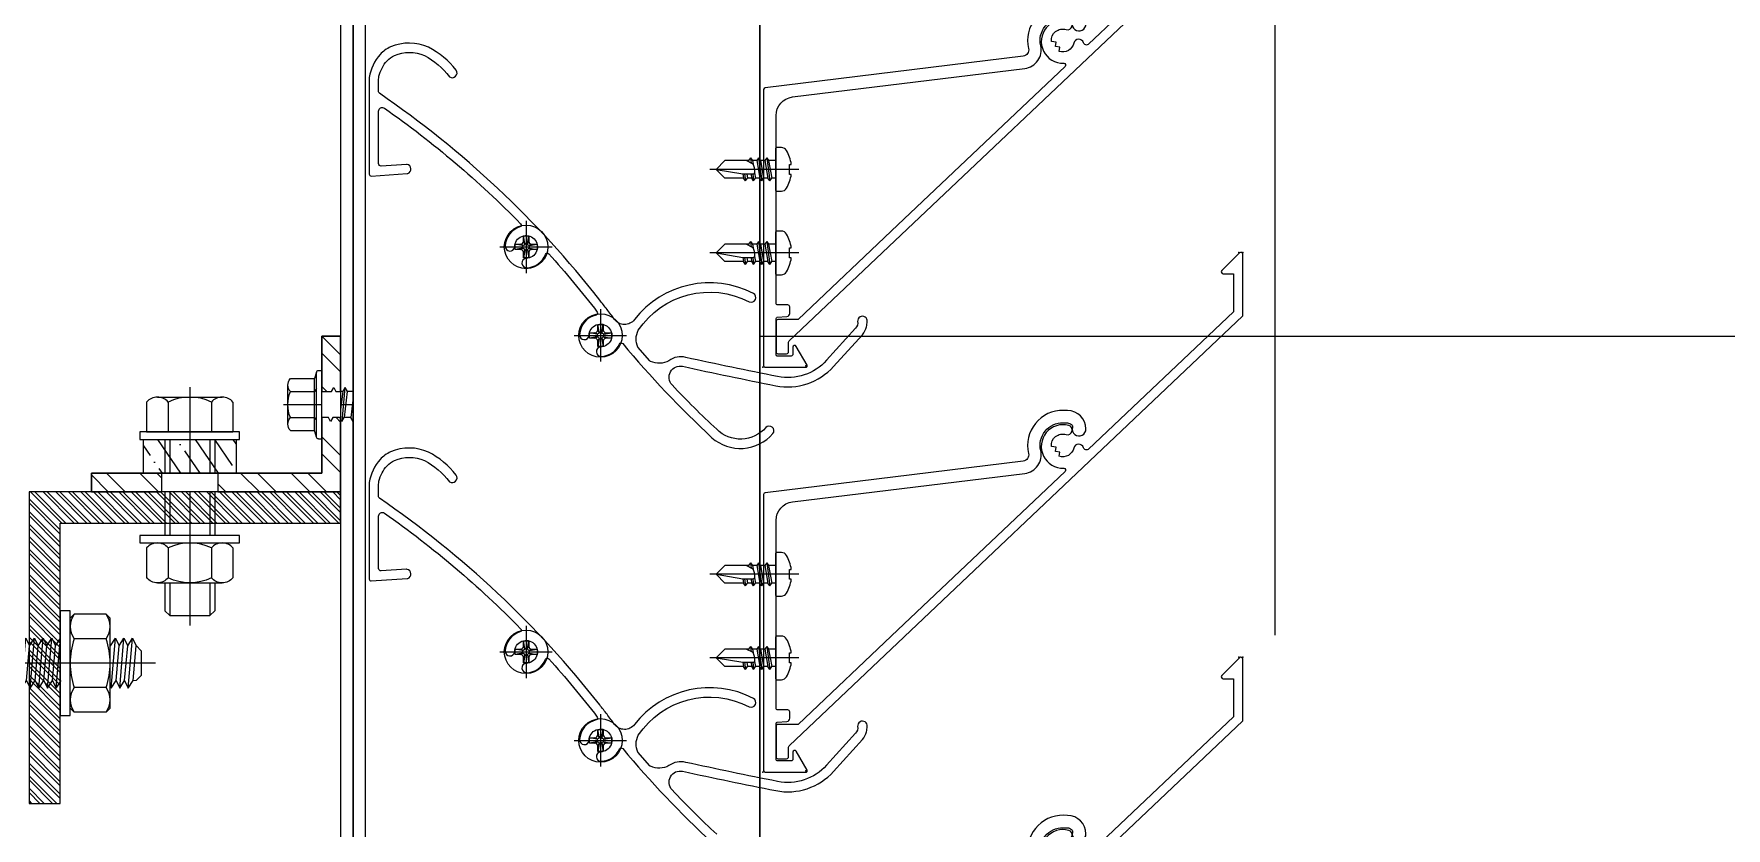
# Model space of a CAD drawing. Header units: millimetres. Extents: x 2519235 to 7246330, y 25937 to 201821.
# Drawn here: x 2752594.9 to 2752866.6, y 149783.2 to 149910.7 of the extents above; entities that cross this region are included whole.
import ezdxf
from ezdxf.enums import TextEntityAlignment as Align

# ---------------------------------------------------------------- set-up
doc = ezdxf.new("R2010")
doc.units = ezdxf.units.MM
doc.set_wipeout_variables(frame=1)
for name, pattern in [('CENTER', [50.800000000000004, 31.75, -6.35, 6.35, -6.35]), ('HIDDEN', [0.375, 0.25, -0.125]), ('TA_GL_005.00000', [13.75, 5, -1.25, 1.25, -1.25, 5])]:
    doc.linetypes.add(name, pattern=pattern)
for name, color, linetype in [('000 - 0_SYM_DWG_GRID-BUBBLE_MAIN_COLOR_1', 7, 'Continuous'), ('000 - 0_SYM_DWG_GRIDLINE_MAIN_COLOR_251', 7, 'Continuous'), ('000 - STRUCTURE_STEEL_ACCESORIES_MAIN_COLOR_2', 7, 'Continuous'), ('000 - STRUCTURE_STEEL_ACCESORIES_WIPEOUT_', 7, 'Continuous'), ('010 - ASPG_ACCESSORIES_HATCH_', 7, 'Continuous'), ('010 - ASPG_ACCESSORIES_MAIN_COLOR_1', 7, 'Continuous'), ('010 - ASPG_ACCESSORIES_SUB_COLOR_1', 7, 'Continuous'), ('010 - ASPG_ACCESSORIES_SUB_COLOR_2', 7, 'Continuous'), ('010 - ASPG_ACCESSORIES_SYMBOL_', 7, 'Continuous'), ('010 - ASPG_ACCESSORIES_WIPEOUT_', 7, 'Continuous'), ('010 - ASPG_EXTR_DEF_SUB', 7, 'Continuous'), ('010 - ASPG_EXTR_MAIN_COLOR_2', 7, 'Continuous'), ('010 - ASPG_FASTERN_DEF_SUB', 7, 'Continuous'), ('010 - ASPG_FASTERN_HIDDEN_', 7, 'Continuous'), ('010 - ASPG_FASTERN_MAIN_COLOR_1', 7, 'Continuous'), ('010 - ASPG_FASTERN_SUB_COLOR_2', 7, 'Continuous'), ('010 - ASPG_FRAMING_MAIN_COLOR_2', 7, 'Continuous'), ('010 - ASPG_FRAMING_SUB_COLOR_2', 7, 'Continuous'), ('010 - ASPG_FRAMING_WIPEOUT_', 7, 'Continuous'), ('A-GLAZ-CURT', 7, 'Continuous'), ('BOLT & SCREW', 7, 'Continuous'), ('Center Line', 7, 'CENTER')]:
    doc.layers.add(name, color=color, linetype=linetype)
doc.layers.add('12-GRID', color=7, linetype='CENTER', lineweight=13)
doc.layers.add('SCREW', color=7, linetype='Continuous', lineweight=5)
doc.styles.add('Arial', font='arial.ttf', dxfattribs={"height": 299.9999999999997})
doc.styles.add('TA', font='', dxfattribs={"height": 4.5})
doc.styles.get('TA').set_extended_font_data('Cordia New')
pattern_1 = [(45, (68845973.91123614, -106253.6340706302), (-4.041115254481119, 4.041115254481119), []), (45, (68845976.60531414, -106253.6340706302), (-4.041115254481119, 4.041115254481119), [])]

# ---------------------------------------------------------------- blocks, each defined once
blk = doc.blocks.new('*U1098')
at = {"layer": '000 - 0_SYM_DWG_GRIDLINE_MAIN_COLOR_251', "color": 7, "linetype": 'ByBlock', "ltscale": 5}
blk.add_line((1.99999999999271, 0), (-865.9999999999948, 1.209458072101898e-13), dxfattribs=at)
at = {"color": 7, "style": 'TA', "flags": 1}
blk.add_attdef('LOCATION', (5.999999999999999, -6.000000000000001), '', height=4.5, rotation=270, dxfattribs=at)
at = {"layer": '000 - 0_SYM_DWG_GRID-BUBBLE_MAIN_COLOR_1', "color": 7, "style": 'Arial'}
blk.add_attdef('GRID-HEAD', text='', height=4, rotation=179.9999999999665, dxfattribs=at).set_placement((21.99999998541249, 0), align=Align.MIDDLE_CENTER)
blk = doc.blocks.new('W-1-PP17-ENT1_REV02_20260415-161303_PP17_ENT1_MAIN_DIMS_PL')
at = {"layer": '000 - 0_SYM_DWG_GRIDLINE_MAIN_COLOR_251', "color": 7, "linetype": 'TA_GL_005.00000', "xscale": 50, "yscale": 50, "zscale": 50, "rotation": 180}
blk.add_blockref('*U1098', (-18300, -2.91038304567337e-11), dxfattribs=at)
blk = doc.blocks.new('A$C6d15e31b')
at = {"layer": 'A-GLAZ-CURT', "color": 7}
blk.add_line((18250.00881989347, -48.00000000011642), (18250.00881989347, 200.0000000011642), dxfattribs=at)
at = {"color": 7}
blk.add_blockref('W-1-PP17-ENT1_REV02_20260415-161303_PP17_ENT1_MAIN_DIMS_PL', (0, 0), dxfattribs=at)
blk = doc.blocks.new('PZG35-9D5')
at = {"layer": 'Center Line', "color": 7}
blk.add_line((1.4210854715202e-14, 3.733653355866409), (1.4210854715202e-14, -10.53404386090006), dxfattribs=at)
at = {"layer": 'SCREW', "color": 7}
for p, q in [((-1.399999999999963, 2.842170943040401e-14), (-1.399999999999963, -1.090192378864657)), ((1.399999999999991, 0), (1.399999999999991, -0.5901923788647139)), ((-1.850000000000009, -1.399999999999977), (1.850000000000037, -0.8999999999999773)), ((-1.850000000000009, -1.399999999999977), (-1.399999999999963, -1.090192378864685)), ((-1.850000000000009, -1.399999999999977), (-1.399999999999963, -1.709807621135297)), ((-1.850000000000009, -2.699999999999989), (1.850000000000037, -2.199999999999989)), ((-1.850000000000009, -2.699999999999989), (-1.399999999999963, -2.390192378864697)), ((-1.850000000000009, -2.699999999999989), (-1.399999999999963, -3.009807621135309)), ((-1.399999999999963, -1.090192378864685), (1.399999999999991, -0.5901923788646855)), ((-1.399999999999963, -1.709807621135297), (1.399999999999991, -1.209807621135297)), ((-1.399999999999963, -1.709807621135269), (-1.399999999999963, -2.390192378864697)), ((-1.399999999999963, -2.390192378864697), (1.399999999999991, -1.890192378864697)), ((-1.399999999999963, -3.009807621135309), (1.399999999999991, -2.509807621135309)), ((1.850000000000037, -0.8999999999999773), (1.399999999999991, -0.5901923788646855)), ((1.850000000000037, -0.8999999999999773), (1.399999999999991, -1.209807621135297)), ((1.399999999999991, -1.209807621135269), (1.399999999999991, -1.890192378864725)), ((1.850000000000037, -2.199999999999989), (1.399999999999991, -1.890192378864697)), ((1.850000000000037, -2.199999999999989), (1.399999999999991, -2.509807621135309)), ((1.399999999999991, -2.50980762113528), (1.399999999999991, -3.190192378864708)), ((-1.850000000000009, -4), (-1.399999999999963, -3.690192378864708)), ((-1.850000000000009, -4), (-0.9911470940920566, -3.883938796498938)), ((-1.850000000000009, -4), (-1.399999999999963, -4.30980762113532)), ((-1.399999999999963, -3.009807621135309), (-1.399999999999963, -3.690192378864708)), ((-1.399999999999963, -3.690192378864708), (-0.8446989986695002, -3.591031485769975)), ((-1.399999999999963, -4.30980762113532), (-1.184865735341859, -4.271390788160659)), ((-1.399999999999963, -4.309807621135349), (-1.399999999999963, -8.099999999999966)), ((0.5619885887190463, -3.339837273736322), (1.399999999999991, -3.190192378864708)), ((0.7141825614195483, -3.653488843051434), (1.850000000000037, -3.5)), ((0.7141825614195483, -3.932275020881832), (1.399999999999991, -3.80980762113532)), ((0.7141825614195483, -4.612659778611231), (1.399999999999991, -4.49019237886472)), ((0.7141825614195483, -4.953488843051389), (1.850000000000037, -4.800000000000011)), ((0.7141825614195483, -5.232275020881843), (1.399999999999991, -5.109807621135332)), ((1.850000000000037, -3.5), (1.399999999999991, -3.190192378864708)), ((1.850000000000037, -3.5), (1.399999999999991, -3.80980762113532)), ((1.399999999999991, -3.809807621135349), (1.399999999999991, -4.490192378864691)), ((1.850000000000037, -4.800000000000011), (1.399999999999991, -4.49019237886472)), ((1.850000000000037, -4.800000000000011), (1.399999999999991, -5.109807621135332)), ((1.399999999999991, -5.109807621135332), (1.399999999999991, -8.099999999999966)), ((1.4210854715202e-14, -9.5), (-1.399999999999963, -8.099999999999966)), ((1.4210854715202e-14, -9.5), (1.399999999999991, -8.099999999999966))]:
    blk.add_line(p, q, dxfattribs=at)
blk.add_lwpolyline([(1.4210854715202e-14, -9.5), (0.7141825614195483, -5.232275020881843), (0.7141825614195483, -3.600899293750615, 0.4176573264866609), (0.4106596181599826, -3.300919979679151, 0.1081021898226624), (-0.8446989986694433, -3.591031485769975), (-1.399999999999991, -4.701675652739141)], format="xyb", dxfattribs=at)
blk = doc.blocks.new('*U2951')
at = {"layer": 'SCREW', "color": 7}
blk.add_lwpolyline([(3.026373332565058, 1.780836269555209, 0.09905967801670053), (0.7999999999999687, 2.546427498927414), (0.7999999999999687, 2.274284095813357), (-0.800000000000054, 2.274284095813357), (-0.800000000000054, 2.546427498927414, 0.09905967801670058), (-3.026373332565143, 1.780836269555209, 0.2665876613401604), (-3.500000000000043, 0.9556546004010897), (-3.500000000000043, 0.1999999999999886, 0.4142135623730938), (-3.300000000000054, 0), (3.299999999999997, 0, 0.4142135623731049), (3.499999999999986, 0.1999999999999886), (3.499999999999957, 0.9556546004010897, 0.2665876613401604)], format="xyb", close=True, dxfattribs=at)
blk.add_blockref('PZG35-9D5', (-1.4210854715202e-14, 0), dxfattribs=at)
blk = doc.blocks.new('*U2950')
at = {"color": 7}
blk.add_point((0, 0), dxfattribs=at)
at = {"layer": '010 - ASPG_ACCESSORIES_MAIN_COLOR_1', "color": 7}
blk.add_lwpolyline([(-39.69999999902211, -0.5999999995172398, 0.4142135623731156), (-39.99999999883585, -0.8999999995638059), (-39.99999999883585, -7.366962144914214, 0.5773502691897371), (-39.65044321701862, -7.568778847059366), (-36.64260295056738, -5.832201459393036, 0.7673269879794871), (-36.78520590183325, -5.299999999645297), (-37.89999999874271, -5.299999999645297, -0.4142135623735732), (-38.19999999902211, -4.999999999656938), (-38.19999999902211, -2.799999999587089, -0.4142135623730951), (-37.99999999883585, -2.59999999951724), (-32.18326623388566, -2.59999999951724, -0.3888787318530097), (-31.98402729420923, -2.782568851142787), (-31.8474567013327, -4.343577870872468, 0.3888787318530089), (-31.34935935237445, -4.799999999528882), (-30.29999999911524, -4.799999999528882, 0.4142135623732408), (-29.99999999883585, -4.499999999540523), (-29.99999999883585, -2.899999999505599, -0.4142135623731785), (-29.69999999902211, -2.59999999951724), (0.4107479506637901, -2.59999999951724, -0.3789692262628873), (3.38851808081381, -5.235465979035143), (7.952927200356498, -42.5207682372482, 0.4465929586642906), (11.6177961837966, -45.07649022702281, -0.4898018444424612), (16.07846395508386, -48.68238816667036), (16.06490363762714, -49.36225294566866, -0.1824796859550777), (15.80227640201338, -50.01801436272836, -0.2679491924113072), (15.32539491611533, -50.16829426406803, 1.122114645179816), (15.09990952932276, -52.3421093734276, 0.4050039718497206), (18.0645059288945, -49.40213623346681), (18.07806624681689, -48.72227145435209, 0.4898054953707174), (11.15966573380865, -43.12966807454978, -0.4465970485362636), (9.938031048281118, -42.27776159492242), (4.866356541635469, -0.8481197821154633, 0.3641755342157969), (4.570876519894227, -0.5999999995172398)], format="xyb", close=True, dxfattribs=at)
at = {"layer": '010 - ASPG_EXTR_DEF_SUB', "color": 7}
for p in [(-39.99999999883585, -0.4999999995172402), (43.44495566345738, -76.89999999944341), (43.44495566345738, -77.49999999954052)]:
    blk.add_point(p, dxfattribs=at)
at = {"layer": '010 - ASPG_EXTR_MAIN_COLOR_2', "color": 7}
blk.add_lwpolyline([(11.37409105408005, -48.15170148877115), (11.47245816211216, -47.43577758665815), (12.17779493960552, -47.55667202338264), (12.29266474000178, -46.78670596401826, -0.5355375090189683), (14.1918134491425, -49.16870282323253, 0.9915718169393263), (15.66379558271728, -49.57599316951273, 1.157025413028558), (8.792231505503878, -48.77291728999153, -0.6885576205791355), (8.274611146422103, -48.98797988444021), (-17.14292736421339, -22.16859813180672), (-32.34153279638849, -6.131750148785431), (-32.34153279638849, -2.899999981694054, 0.4143115081626392), (-32.64163311407901, -2.59999999951724), (-37.54163311352022, -2.59999999951724, 0.4141156188887998), (-37.84153278893791, -2.899999981635847), (-37.84153278893791, -4.299999988411218, 0.4142135623731781), (-37.54153279098682, -4.599999986478724), (-35.98884801496752, -4.599999986478724, -0.205894629290155), (-35.77110154624097, -4.693635078269653), (33.22969053988345, -77.49999999954052), (43.14495566324331, -77.49999999954052, 0.6681786376628355), (43.35708769806661, -76.98786796536915), (40.5215537941549, -74.1523340573247, 0.6681786381757795), (40.00942175951786, -74.36446609156592), (40.00942175951786, -75.99999999802712), (33.87471885257401, -75.99999999802712), (11.86384030175395, -52.7751643466243, -0.5583539238224016), (12.08261241135187, -51.95244935475676, 0.7662751832817146), (12.03674733010121, -50.39291741001107, -0.4385828234445206), (10.70630855322815, -48.05207626283555)], format="xyb", close=True, dxfattribs=at)
at = {"layer": 'SCREW', "color": 7, "rotation": 180}
for p in [(-21.64901723782532, -2.499999999924694), (-8.237076249206439, -2.499999999924694)]:
    blk.add_blockref('*U2951', p, dxfattribs=at)
blk = doc.blocks.new('*U1454')
at = {"color": 7}
blk.add_wipeout([(1742.2999999996312, 4.000000002293291), (60.00000000297587, 3.9999999999995453), (60.00000000297587, 69.29999999999927), (1742.2999999996312, 69.30000000229302)], dxfattribs=at).dxf.layer = '010 - ASPG_FRAMING_WIPEOUT_'
at = {"layer": '010 - ASPG_FRAMING_MAIN_COLOR_2', "color": 7}
blk.add_lwpolyline([(1712.300000000795, 69.3000000022934), (90.00000000181171, 69.3), (90.00000000181171, 6), (1712.300000000795, 6.000000002293401)], close=True, dxfattribs=at)
at = {"layer": '010 - ASPG_FRAMING_SUB_COLOR_2', "color": 7}
for points in [[(1742.299999999631, 4.000000002293401), (60.00000000297587, 4), (60.00000000297587, 69.3), (1742.299999999631, 69.3000000022934)], [(60.00000000297587, 2.000000000715772), (60.00000000297587, 4), (1742.299999999631, 4.000000002293401), (1742.299999999631, 2.000000003009173)]]:
    blk.add_lwpolyline(points, close=True, dxfattribs=at)
at = {"color": 7, "xscale": -1, "rotation": 180}
for p in [(1530.000000001804, 69.3), (1595.000000001804, 69.3), (1660.000000001804, 69.3)]:
    blk.add_blockref('*U2950', p, dxfattribs=at)
blk = doc.blocks.new('*U2952')
at = {"layer": '12-GRID', "color": 7, "linetype": 'CENTER'}
for p, q in [((5.684341886080801e-14, -6.200000000000029), (5.684341886080801e-14, 2.200000000000029)), ((-4.199999999999973, -2), (4.200000000000085, -2))]:
    blk.add_line(p, q, dxfattribs=at)
at = {"layer": 'BOLT & SCREW', "color": 7}
for p, q in [((-0.553537628269381, -1.771128018217196), (-1.767499999999847, -1.558125000000442)), ((-0.553537628269381, -2.228871981782805), (-1.767500000000483, -2.441875000000354)), ((-0.4577439635652332, -1.771128018217196), (-0.8837500000000146, -1.558125000000442)), ((-0.4577439635652332, -2.228871981782805), (-0.8837500000000146, -2.441875000000354)), ((-0.2288719817826677, -1.446462371730204), (-0.4418749999998197, -0.2325000000002947)), ((-0.2288719817826677, -1.542256036434869), (-0.4418749999998197, -1.116250000000048)), ((-0.2288719817826677, -2.457743963565131), (-0.4418749999998197, -2.883750000000271)), ((-0.2288719817821107, -2.553537628269438), (-0.4418749999998197, -3.767500000000023)), ((0.2288719817822642, -1.446462371730562), (0.4418749999996946, -0.2324999999999764)), ((0.2288719817822642, -1.542256036434869), (0.4418749999996946, -1.116250000000048)), ((0.4418749999996946, -2.883750000000271), (0.2288719817829008, -2.457743963565131)), ((0.2288719817829008, -2.553537628269438), (0.4418749999999732, -3.767500000000023)), ((0.4577439635647103, -1.771128018217196), (0.8837499999994917, -1.558125000000442)), ((0.4577439635647103, -2.228871981782805), (0.8837500000001283, -2.441874999999877)), ((0.5535376282692559, -1.771128018217196), (1.767500000000001, -1.558125000000124)), ((0.5535376282692559, -2.228871981782805), (1.767500000000001, -2.441874999999877))]:
    blk.add_line(p, q, dxfattribs=at)
for points in [[(-1.767500000000006, -1.558125000000442), (-0.8837500000001342, -1.558125000000442, 0.4142135623730394), (-0.4418749999998197, -1.116250000000048), (-0.4418749999998197, -0.2325000000002947), (0.4418749999996946, -0.2324999999999764), (0.4418749999996946, -1.116250000000048, 0.4142135623731505), (0.8837500000000089, -1.558125000000442), (1.76750000000012, -1.558125000000124), (1.76750000000012, -2.441874999999877), (0.8837500000000089, -2.441874999999877, 0.414213562373095), (0.4418749999996946, -2.883750000000271), (0.4418749999999732, -3.767500000000023), (-0.4418749999998197, -3.767500000000023), (-0.4418749999998197, -2.883750000000271, 0.4142135623730397), (-0.8837500000001342, -2.441875000000354), (-1.767500000000483, -2.441875000000354)], [(0.2288719817829008, -2.457743963565131, -0.414213562373095), (0.4577439635645909, -2.228871981782805), (0.5535376282692559, -2.228871981782805), (0.5535376282692559, -1.771128018217196), (0.4577439635645909, -1.771128018217196, -0.4142135623730951), (0.228871981782105, -1.542256036434869), (0.228871981782105, -1.446462371730562), (-0.2288719817826677, -1.446462371730204), (-0.2288719817826677, -1.542256036434869, -0.4142135623730951), (-0.4577439635649944, -1.771128018217196), (-0.553537628269381, -1.771128018217196), (-0.553537628269381, -2.228871981782805), (-0.4577439635649944, -2.228871981782805, -0.4142135623730951), (-0.2288719817826677, -2.457743963565131), (-0.2288719817822698, -2.553537628269438), (0.2288719817829008, -2.553537628269438)]]:
    blk.add_lwpolyline(points, format="xyb", close=True, dxfattribs=at)
blk.add_circle((5.684341886080801e-14, -2), 3.5, dxfattribs=at)
blk = doc.blocks.new('*U2202')
at = {"layer": '010 - ASPG_EXTR_DEF_SUB', "color": 7}
for p in [(1430, -2.754347860900452e-10), (1495, -2.879545490941382e-10)]:
    blk.add_point(p, dxfattribs=at)
at = {"layer": '010 - ASPG_EXTR_MAIN_COLOR_2', "color": 7}
blk.add_lwpolyline([(1419.803354519885, 14.29476617458673, -0.01499848524836865), (1426.920564806089, 21.4545541916315, -0.7383485292466446), (1429.917139344383, 19.76412730287225, 0.004917316774645771), (1426.806699985173, 4.803864106144061, 0.2636109069979271), (1429.880209933501, -4.460317215284562), (1434.995733695105, -9.08423626514454, 0.1258843890439943), (1436.267761250492, -9.75378296447056, 0.04427494949630078), (1437.089544059709, -9.866966023268873, 1.107654826573523), (1437.125459210947, -8.331805701817615, -0.2155958426847688), (1436.023226659279, -7.991025417154418), (1430.886052070651, -3.347536196509139, -0.2636109069978752), (1428.278225447517, 4.512981288325278, -0.004854851929905817), (1431.34138361644, 19.25507699973346, 0.2339601468136614), (1430.815442486666, 21.95487343795062, -0.2408104543272742), (1430.710313410033, 24.90310810659244, -0.1041570884704408), (1430.784604869317, 25.00194829791249), (1432.99301963998, 26.93374890835653, -0.2290212912668875), (1435.700679264031, 26.88725556999375, -0.3817208427142056), (1440.273619593587, 9.06909841731354, 0.9773819303748196), (1441.620311295614, 8.40776073614066, 0.3611050424324235), (1437.408162182663, 27.50327562530688, -0.4961260631527202), (1437.442922529299, 30.68812541717594, 0.003188108562510474), (1439.055809630081, 31.90200527392258, -0.00282652430436861), (1440.561955856625, 33.06505110436515, 0.07704788012868193), (1473.74152756203, 68.43644483802305, -0.2476739044870795), (1473.989188615698, 68.56714037114685), (1475.984089381993, 68.56714037114685, -0.04413111325910057), (1476.472824816126, 68.50458020206239, -0.1258462906385483), (1478.963676901069, 67.20642238175893, -0.09885145914925667), (1479.817340067122, 66.03380806512828, -0.2058282691334744), (1479.793666421436, 61.20460651094723, -0.1151163694662807), (1476.368324128445, 57.18072180550476, 0.822373071447778), (1477.455046290532, 56.10392398609943, 0.109184526549196), (1481.148600934073, 60.55948756863759, 0.2083234795678962), (1481.189426846337, 66.64026457480318, 0.1005277992320483), (1479.972309139092, 68.31671042154008, 0.1451157280627245), (1476.292309131008, 70.06714037120506), (1460.758774927817, 70.06714037120506, 0.4336592857269459), (1460.459426756948, 69.74737493485841), (1460.841377865057, 63.9627130747696, 0.0820690263538202), (1460.86365129333, 63.86745857006568, 0.7206537881255028), (1462.329086504877, 63.97254170013289, 0.07922428198988747), (1462.337783531286, 64.06661670499412), (1462.068773226347, 68.1407864560762, -0.4336592857264138), (1462.467904121149, 68.56714037114685), (1470.861192987766, 68.56714037120506, -0.6073848710044985), (1471.352110221051, 67.62217621297273, -0.04582868044492008), (1452.783822288737, 45.76076047339407, -0.5604921351226578), (1452.287505356129, 45.88571992104804, 0.3178599151680848), (1449.211911419872, 48.23749049498397, 0.9532878111822051), (1449.082072678953, 46.71593409539597, -2.423003988231831), (1447.258069522213, 44.89173717518966, 0.9523147976297285), (1445.736344682053, 44.76348824818083, 0.3008214087947553), (1447.889874737244, 41.75529025415122, -0.5604921351218277), (1447.983518406749, 41.25212405478047, -0.01942473842078824), (1438.623925091699, 33.46052617028286, -0.5525007933269362), (1438.147498584818, 33.63667257958255, 0.3444609008774969), (1434.989498805255, 36.29767865968566, 0.9520149233436535), (1434.86157765612, 34.77593409539364, -2.42318646531747), (1433.037574998569, 32.95193143749307, 0.9520149233867892), (1431.515830433927, 32.82401028864948, 0.2853998218446234), (1433.493024077732, 29.88851448249002, -0.5533776808031501), (1433.562908510212, 29.38496566227801, 0.03067395406819984), (1418.463012880646, 15.05729964528396, 0.4171002255848137)], format="xyb", dxfattribs=at)
blk.add_lwpolyline([(1525.758774927817, 70.06714037119254, 0.4336592857269459), (1525.459426756948, 69.7473749348459), (1525.841377865057, 63.96271307475708, 0.0820690263538202), (1525.86365129333, 63.86745857005316, 0.7206537881255028), (1527.329086504877, 63.97254170012037, 0.07922428198988747), (1527.337783531286, 64.0666167049816), (1527.068773226347, 68.14078645606368, -0.4336592857264138), (1527.467904121149, 68.56714037113433), (1535.861192987766, 68.56714037119254, -0.6073848710044985), (1536.352110221051, 67.62217621296021, -0.04582868044492008), (1517.783822288737, 45.76076047338155, -0.5604921351226578), (1517.287505356129, 45.88571992103552, 0.3178599151680848), (1514.211911419872, 48.23749049497145, 0.9532878111822051), (1514.082072678953, 46.71593409538345, -2.423003988231831), (1512.258069522213, 44.89173717517714, 0.9523147976297285), (1510.736344682053, 44.76348824816831, 0.3008214087947553), (1512.889874737244, 41.7552902541387, -0.5604921351218277), (1512.983518406749, 41.25212405476795, -0.01942473842078824), (1503.623925091699, 33.46052617027034, -0.5525007933269362), (1503.147498584818, 33.63667257957003, 0.3444609008774969), (1499.989498805255, 36.29767865967314, 0.9520149233436535), (1499.86157765612, 34.77593409538112, -2.42318646531747), (1498.037574998569, 32.95193143748055, 0.9520149233867892), (1496.515830433927, 32.82401028863696, 0.2853998218446234), (1498.493024077732, 29.8885144824775, -0.5533776808031501), (1498.562908510212, 29.38496566226549, 0.03067395406819984), (1483.463012880646, 15.05729964527144, 0.4171002255848137), (1484.114368729759, 5.272964204897463, 0.9355530918984264), (1485.096664154902, 6.406584819432638, -0.4344100119147308), (1484.803354519885, 14.29476617457421, -0.01499848524836865), (1491.920564806089, 21.45455419161898, -0.7383485292466446), (1494.917139344383, 19.76412730285973, 0.004917316774645771), (1491.806699985173, 4.803864106131542, 0.2636109069979271), (1494.880209933501, -4.460317215297081), (1499.995733695105, -9.08423626515706, 0.1258843890439943), (1501.267761250492, -9.75378296448308, 0.04427494949630078), (1502.089544059709, -9.866966023281392, 1.107654826573523), (1502.125459210947, -8.331805701830135, -0.2155958426847688), (1501.023226659279, -7.991025417166938), (1495.886052070651, -3.347536196521659, -0.2636109069978752), (1493.278225447517, 4.512981288312758, -0.004854851929905817), (1496.34138361644, 19.25507699972094, 0.2339601468136614), (1495.815442486666, 21.9548734379381, -0.2408104543272742), (1495.710313410033, 24.90310810657992, -0.1041570884704408), (1495.784604869317, 25.00194829789997), (1497.99301963998, 26.93374890834401, -0.2290212912668875), (1500.700679264031, 26.88725556998124, -0.3817208427142056), (1505.273619593587, 9.06909841730102, 0.9773819303748196), (1506.620311295614, 8.40776073612814, 0.3611050424324235), (1502.408162182663, 27.50327562529436, -0.4961260631527202), (1502.442922529299, 30.68812541716342, 0.003188108562510474), (1504.055809630081, 31.90200527391006, -0.00282652430436861), (1505.561955856625, 33.06505110435263, 0.07704788012868193), (1538.74152756203, 68.43644483801053, -0.2476739044870795), (1538.989188615698, 68.56714037113433), (1540.984089381993, 68.56714037113433, -0.04413111325910057), (1541.472824816126, 68.50458020204987, -0.1258462906385483), (1543.963676901069, 67.2064223817464, -0.09885145914925667), (1544.817340067122, 66.03380806511576, -0.2058282691334744), (1544.793666421436, 61.20460651093471, -0.1151163694662807), (1541.368324128445, 57.18072180549224, 0.822373071447778), (1542.455046290532, 56.10392398608691, 0.109184526549196), (1546.148600934073, 60.55948756862507, 0.2083234795678962), (1546.189426846337, 66.64026457479066, 0.1005277992320483), (1544.972309139092, 68.31671042152756, 0.1451157280627245), (1541.292309131008, 70.06714037119254)], format="xyb", close=True, dxfattribs=at)
at = {"color": 7, "rotation": 179.999999999989}
for p in [(1449.086863745004, 42.88714037115383), (1514.086863745004, 42.88714037114131), (1434.866368722636, 30.94714037115151), (1499.866368722636, 30.94714037113899)]:
    blk.add_blockref('*U2952', p, dxfattribs=at)
blk = doc.blocks.new('W-1-PP17-ENT1_REV02_20260416-153151_PP17_ENT1_ASPG_MAIN_UPPL')
at = {"color": 7, "xscale": -1, "rotation": 270}
blk.add_blockref('*U1454', (18098, -1624.999999999069), dxfattribs=at)
at = {"color": 7, "rotation": 90}
blk.add_blockref('*U2202', (18174.6669621449, -1499.766962141526), dxfattribs=at)
blk = doc.blocks.new('*U3382')
at = {"layer": '010 - ASPG_ACCESSORIES_SUB_COLOR_2', "color": 7}
for p, q in [((-2.084999999999127, -1.547816335794778), (-2.084999999999127, 0)), ((2.084999999999013, -1.047816335789321), (2.084999999999127, 0)), ((-2.729999999999563, -1.899999999995998), (2.729999999999563, -1.399999999995998)), ((-2.729999999999563, -1.899999999995998), (-2.084999999999127, -1.547816335789321)), ((-2.729999999999563, -1.899999999995998), (-2.084999999999127, -2.252183664200857)), ((-2.084999999999127, -1.547816335789321), (2.084999999999127, -1.047816335789321)), ((-2.084999999999127, -2.252183664200857), (2.084999999999127, -1.752183664200857)), ((-2.084999999999013, -3.347816335790412), (-2.084999999999127, -2.252183664206314)), ((2.729999999999563, -1.399999999995998), (2.084999999999127, -1.047816335789321)), ((2.729999999999563, -1.399999999995998), (2.084999999999127, -1.752183664200857)), ((2.084999999999013, -2.847816335790412), (2.0849999999989, -1.752183664201084)), ((-2.729999999999563, -3.69999999999709), (2.729999999999563, -3.19999999999709)), ((-2.729999999999563, -3.69999999999709), (-2.084999999999127, -3.347816335790412)), ((-2.729999999999563, -3.69999999999709), (-2.084999999999127, -4.052183664201948)), ((-2.729999999999563, -5.499999999998181), (2.729999999999563, -4.999999999998181)), ((-2.729999999999563, -5.499999999998181), (2.729999999999563, -4.999999999998181)), ((-2.729999999999563, -5.499999999998181), (-2.084999999999127, -5.147816335791504)), ((-2.729999999999563, -5.499999999998181), (-2.084999999999127, -5.147816335791504)), ((-2.084999999999127, -3.347816335790412), (2.084999999999127, -2.847816335790412)), ((-2.084999999999127, -4.052183664201948), (2.084999999999127, -3.552183664201948)), ((-2.0849999999989, -5.147816335791504), (-2.084999999999013, -4.052183664201948)), ((-2.084999999999127, -5.147816335791504), (2.084999999999127, -4.647816335791504)), ((-2.084999999999127, -5.147816335791504), (2.084999999999127, -4.647816335791504)), ((-2.084999999999127, -5.852183664203039), (2.084999999999127, -5.352183664203039)), ((-2.084999999999127, -5.852183664203039), (2.084999999999127, -5.352183664203039)), ((2.729999999999563, -3.19999999999709), (2.084999999999127, -2.847816335790412)), ((2.729999999999563, -3.19999999999709), (2.084999999999127, -3.552183664201948)), ((2.084999999999241, -4.647816335791504), (2.084999999999241, -3.552183664201948)), ((2.729999999999563, -4.999999999998181), (2.084999999999127, -4.647816335791504)), ((2.729999999999563, -4.999999999998181), (2.084999999999127, -4.647816335791504)), ((2.729999999999563, -4.999999999998181), (2.084999999999127, -5.352183664203039)), ((2.729999999999563, -4.999999999998181), (2.084999999999127, -5.352183664203039)), ((2.084999999999127, -6.447816335792595), (2.084999999999127, -5.352183664203039)), ((2.084999999999127, -6.447816335792595), (2.084999999999241, -5.352183664203039)), ((-2.729999999999563, -5.499999999998181), (-2.084999999999127, -5.852183664203039)), ((-2.729999999999563, -5.499999999998181), (-2.084999999999127, -5.852183664203039)), ((-2.729999999999563, -7.299999999999272), (2.729999999999563, -6.799999999999272)), ((-2.729999999999563, -7.299999999999272), (-2.084999999999127, -6.947816335792595)), ((-2.729999999999563, -7.299999999999272), (-2.084999999999127, -7.652183664204131)), ((-2.084999999999127, -6.947816335792595), (-2.0849999999989, -5.852183664203039)), ((-2.084999999999127, -6.947816335792595), (-2.084999999999127, -5.852183664203039)), ((-2.084999999999127, -6.947816335792595), (2.084999999999127, -6.447816335792595)), ((-2.084999999999127, -7.652183664204131), (2.084999999999127, -7.152183664204131)), ((-2.084999999999127, -8.747816335793686), (-2.084999999999127, -7.652183664204131)), ((2.729999999999563, -6.799999999999272), (2.084999999999127, -6.447816335792595)), ((2.729999999999563, -6.799999999999272), (2.084999999999127, -7.152183664204131)), ((2.084999999999127, -8.247816335793686), (2.084999999999127, -7.152183664204131)), ((-2.729999999999563, -9.099999999998545), (-2.084999999999127, -8.747816335793686)), ((-2.729999999999563, -9.099999999998545), (-1.568355612604137, -8.982641209644498)), ((-2.729999999999563, -9.099999999998545), (-2.084999999999127, -9.452183664205222)), ((-2.729999999999563, -10.89999999999964), (-2.084999999999127, -10.54781633579296)), ((-2.729999999999563, -10.89999999999964), (-1.844567201240352, -10.81054635710279)), ((-2.084999999999127, -8.747816335793686), (-1.064489079482883, -8.605286877620529)), ((-2.084999999999127, -9.452183664205222), (-1.629698446698967, -9.388594061787444)), ((-2.084999999999127, -10.54781633579296), (-2.084999999999127, -9.452183664205222)), ((-2.084999999999127, -10.54781633579296), (-1.798826981090315, -10.50784803706301)), ((0.4333070988686814, -8.43729858455481), (2.084999999999127, -8.247816335793686)), ((0.7141825614198751, -8.775605983184505), (2.729999999999563, -8.599999999998545)), ((0.7141825614198751, -9.102437496409038), (2.084999999999127, -8.952183664205222)), ((0.7141825614198751, -10.20507654483481), (2.084999999999127, -10.04781633579296)), ((0.7141825614198751, -10.57560598318378), (2.729999999999563, -10.39999999999964)), ((0.7141825614198751, -10.90243749640831), (2.084999999999127, -10.75218366420449)), ((2.729999999999563, -8.599999999998545), (2.084999999999127, -8.247816335793686)), ((2.729999999999563, -8.599999999998545), (2.084999999999127, -8.952183664205222)), ((2.084999999999127, -10.04781633579296), (2.084999999999127, -8.952183664205222)), ((2.729999999999563, -10.39999999999964), (2.084999999999127, -10.04781633579296)), ((2.729999999999563, -10.39999999999964), (2.084999999999127, -10.75218366420449)), ((2.084999999999127, -10.75218366420449), (2.084999999999127, -15.59999999999854)), ((-2.729999999999563, -10.89999999999964), (-2.084999999999127, -11.25218366420449)), ((-2.084999999999127, -11.25218366420449), (-1.907557413303948, -11.22740118002912)), ((-2.084999999999127, -12.40167565273805), (-2.084999999999127, -11.25218366420449)), ((-2.084999999999127, -12.40167565273805), (-2.084999999999127, -15.59999999999854)), ((0, -17.19999999999891), (-2.084999999999127, -15.59999999999854)), ((0, -17.19999999999891), (2.084999999999127, -15.59999999999854))]:
    blk.add_line(p, q, dxfattribs=at)
blk.add_lwpolyline([(0, -17.19999999999891), (0.7141825614198751, -11.45704931750151), (0.7141825614198751, -8.736688384093213, 0.4176573264866609), (0.4106596181591158, -8.436709070021607, 0.07099332720072511), (-1.529698998669119, -8.726820576112004), (-2.084999999999127, -12.40167565273805)], format="xyb", dxfattribs=at)
at = {"layer": '010 - ASPG_ACCESSORIES_SYMBOL_', "color": 7, "linetype": 'CENTER'}
blk.add_line((0, 6.142561988594025), (0, -18.19999999999891), dxfattribs=at)
at = {"layer": '010 - ASPG_FASTERN_MAIN_COLOR_1', "color": 7}
for p, q in [((3.127500000000509, 5.450000000000728), (-3.127500000000509, 5.450000000000728)), ((-4.170000000000073, 5.049999999999272), (-4.170000000000073, 1.200000000000728)), ((-2.084999999999127, 5.049999999999272), (-2.084999999999127, 1.200000000000728)), ((2.084999999999127, 5.049999999999272), (2.084999999999127, 1.200000000000728)), ((4.170000000000073, 5.049999999999272), (4.170000000000073, 1.200000000000728)), ((-5.5, 0.5499999999992724), (-5.5, 0)), ((5.5, 0), (-5.5, 0)), ((-5.200000000000728, 0.8500000000003638), (-4.170000000000073, 1.200000000000728)), ((5.200000000000728, 0.8500000000003638), (-5.200000000000728, 0.8500000000003638)), ((4.170000000000073, 1.200000000000728), (-4.170000000000073, 1.200000000000728)), ((-2.57630675031578, 0.8500000000003638), (-2.084999999999127, 1.200000000000728)), ((2.44630675031658, 0.8500000000003638), (2.084999999999127, 1.200000000000728)), ((5.200000000000728, 0.8500000000003638), (4.170000000000073, 1.200000000000728)), ((5.5, 0.5499999999992724), (5.5, 0))]:
    blk.add_line(p, q, dxfattribs=at)
for centre, radius, start, end in [((-3.127500000000509, 3.891492187500262), 1.55850781249987, 48.01707852331997, 131.98292147668), ((0, -0.1840312499989523), 5.634031249999114, 68.2799117114248, 111.7200882885752), ((3.127500000000509, 3.891492187500262), 1.558507812499965, 48.01707852331997, 131.98292147668), ((-5.200000000000728, 0.5499999999992724), 0.3, 90, 180), ((5.200000000000728, 0.5499999999992724), 0.3, 0, 90)]:
    blk.add_arc(centre, radius, start, end, dxfattribs=at)
blk = doc.blocks.new('G$C7D677D58')
at = {"layer": '010 - ASPG_FASTERN_MAIN_COLOR_1'}
h = blk.add_hatch(dxfattribs=at)
h.set_pattern_fill('ANSI35', scale=0.02, angle=280.6768409131589, style=0)
h.set_pattern_definition([(145.6768409131589, (67.45353497568851, -13.09426057516771), (0.00281929956869494, 0.00412935224241727), []), (145.6768409131589, (67.45006064978782, -13.09491560150343), (0.00281929956869494, 0.00412935224241727), [0.006249999999999968, -0.001249999999999992, 0, -0.001249999999999992])])
h.paths.add_polyline_path([(0.02989179726182556, 0.01545000000078289), (0.02447319464567954, 0.01545000000078289), (0.02447319464567954, 0.0005500000004303729), (0.02989179726182556, 0.0005500000004303729)])
at = {"layer": '010 - ASPG_FASTERN_DEF_SUB', "color": 7, "ltscale": 0.1}
blk.add_line((0.03829179726176335, 0.007999999999924512), (0, 0.007999999999924512, -2.806346833239134e-06), dxfattribs=at)
at = {"layer": '010 - ASPG_FASTERN_MAIN_COLOR_1', "color": 7}
for p, q in [((0.01247319464710017, 0.01492820323028354, -2.806346833239134e-06), (0.007673194646940829, 0.01492820323028354, -2.806346833239134e-06)), ((0.01327319464712673, 0, -2.806346833239134e-06), (0.01327319464712673, 0.01599999999996271, -2.806346833239134e-06)), ((0.01327319464712673, 0.01599999999996271, -2.806346833239134e-06), (0.01447319464705288, 0.01599999999996271, -2.806346833239134e-06)), ((0.01447319464705288, 0.01599999999996271, -2.806346833239134e-06), (0.01447319464705288, 0, -2.806346833239134e-06)), ((0.02989179726182556, 0), (0.02989179726182556, 0.01599999999996271)), ((0.02989179726182556, 0.01599999999996271), (0.03109179726175171, 0.01599999999996271)), ((0.03109179726175171, 0.01599999999996271), (0.03109179726175171, 0)), ((0.03109179726175171, 0.001071796769679167), (0.03109179726175171, 0.01492820323028354)), ((0.03589179726191105, 0.01492820323028354), (0.03109179726175171, 0.01492820323028354)), ((0.002400000000079672, 0.01199999999994361, -2.806346833239134e-06), (0.001600000000053114, 0.01119999999991705, -2.806346833239134e-06)), ((0.001600000000053114, 0.00479999999993197, -2.806346833239134e-06), (0.001600000000053114, 0.01119999999991705, -2.806346833239134e-06)), ((0.006873194647141645, 0.01119999999991705, -2.806346833239134e-06), (0.001600000000053114, 0.01119999999991705, -2.806346833239134e-06)), ((0.006873194647141645, 0.01199999999994361, -2.806346833239134e-06), (0.002400000000079672, 0.01199999999994361, -2.806346833239134e-06)), ((0.006873194647141645, 0.002803847577297347, -2.806346833239134e-06), (0.006873194647141645, 0.01319615242266536, -2.806346833239134e-06)), ((0.01247319464710017, 0.01146410161504718, -2.806346833239134e-06), (0.007673194646940829, 0.01146410161504718, -2.806346833239134e-06)), ((0.01327319464712673, 0.002803847577297347, -2.806346833239134e-06), (0.01327319464712673, 0.01319615242266536, -2.806346833239134e-06)), ((0.03589179726191105, 0.01146410161504718), (0.03109179726175171, 0.01146410161504718)), ((0.03669179726193761, 0.002803847577297347), (0.03669179726193761, 0.01319615242266536)), ((0.006873194647141645, 0.00479999999993197, -2.806346833239134e-06), (0.001600000000053114, 0.00479999999993197, -2.806346833239134e-06)), ((0.002400000000079672, 0.003999999999905413, -2.806346833239134e-06), (0.001600000000053114, 0.00479999999993197, -2.806346833239134e-06)), ((0.006873194647141645, 0.003999999999905413, -2.806346833239134e-06), (0.002400000000079672, 0.003999999999905413, -2.806346833239134e-06)), ((0.01247319464710017, 0.00453589838480184, -2.806346833239134e-06), (0.007673194646940829, 0.00453589838480184, -2.806346833239134e-06)), ((0.03589179726191105, 0.00453589838480184), (0.03109179726175171, 0.00453589838480184)), ((0.01247319464710017, 0.001071796769679167, -2.806346833239134e-06), (0.007673194646940829, 0.001071796769679167, -2.806346833239134e-06)), ((0.01447319464705288, 0, -2.806346833239134e-06), (0.01327319464712673, 0, -2.806346833239134e-06)), ((0.03109179726175171, 0), (0.02989179726182556, 0)), ((0.03589179726191105, 0.001071796769679167), (0.03109179726175171, 0.001071796769679167))]:
    blk.add_line(p, q, dxfattribs=at)
at = {"layer": '010 - ASPG_FASTERN_MAIN_COLOR_1', "color": 7, "elevation": -2.806346833239134e-06}
for points in [[(0.007673194646940829, 0.01492820323028354, 0.4618802153516978), (0.007673194646940829, 0.01146410161504718, 0.2309401076757868), (0.007673194646940829, 0.00453589838480184, 0.461880215351701), (0.007673194646940829, 0.001071796769679167)], [(0.01247319464710017, 0.01492820323028354, -0.4618802153516978), (0.01247319464710017, 0.01146410161504718, -0.2309401076757868), (0.01247319464710017, 0.00453589838480184, -0.461880215351701), (0.01247319464710017, 0.001071796769679167)], [(0.03589179726191105, 0.01492820323028354, -0.4618802153516978), (0.03589179726191105, 0.01146410161504718, -0.2309401076757868), (0.03589179726191105, 0.00453589838480184, -0.4618802153517009), (0.03589179726191105, 0.001071796769679167)]]:
    blk.add_lwpolyline(points, format="xyb", dxfattribs=at)
at = {"layer": '010 - ASPG_FASTERN_MAIN_COLOR_1', "color": 7}
blk.add_lwpolyline([(0.02989179726182556, 0.01545000000078289), (0.02447319464567954, 0.01545000000078289), (0.02447319464567954, 0.0005500000004303729), (0.02989179726182556, 0.0005500000004303729)], close=True, dxfattribs=at)
at = {"layer": '010 - ASPG_FASTERN_SUB_COLOR_2', "color": 7, "linetype": 'HIDDEN'}
for p, q in [((0.02989179726182556, 0.01199999999994361), (0.01447319464705288, 0.01199999999994361, -2.806346833239134e-06)), ((0.02989179726182556, 0.01119999999991705), (0.01447319464705288, 0.01119999999991705, -2.806346833239134e-06)), ((0.02989179726182556, 0.00479999999993197), (0.01447319464705288, 0.00479999999993197, -2.806346833239134e-06)), ((0.02989179726182556, 0.003999999999905413), (0.01447319464705288, 0.003999999999905413, -2.806346833239134e-06))]:
    blk.add_line(p, q, dxfattribs=at)
blk = doc.blocks.new('010 - ASPG_ACCESSORIES_BRACKET_FOR_FRAME_TYPE-1_CUT-VIEW')
at = {"color": 7}
blk.add_wipeout([(4.656612873077393e-10, 25.00000000008731), (4.656612873077393e-10, 1.8189894035458565e-12), (40, 1.8189894035458565e-12), (40, 3.000000000153044), (3.0000000003213074, 3.000000000153044), (3.0000000003213074, 25.00000000008731)], dxfattribs=at).dxf.layer = '010 - ASPG_ACCESSORIES_WIPEOUT_'
at = {"layer": '010 - ASPG_ACCESSORIES_HATCH_'}
h = blk.add_hatch(dxfattribs=at)
h.set_pattern_fill('ANSI32', scale=0.03)
h.set_pattern_definition(pattern_1)
h.paths.add_polyline_path([(1.452183664310724, 16.08500000019558), (1.100000000093132, 16.73000000005413), (0.7478163363412023, 16.08500000019558), (4.656612873077393e-10, 16.08500000019558), (4.656612873077393e-10, 25.00000000008731), (3.000000000465661, 25.00000000008731), (2.9848025678657, 16.08500000019558)])
h = blk.add_hatch(dxfattribs=at)
h.set_pattern_fill('ANSI32', scale=0.03)
h.set_pattern_definition(pattern_1)
h.paths.add_polyline_path([(4.656612873077393e-10, 0), (4.656612873077393e-10, 11.78062006374239), (0.1825785292312503, 11.91500000003725), (1.247816335875541, 11.91500000003725), (1.600000000558794, 11.27000000019325), (1.952183664776385, 11.91500000003725), (3.000000000465661, 11.9150000000518), (3.000000000465661, 3.000000000160071), (19.70000000018626, 3.000000000043656), (19.70000000018626, 1.164153218269348e-10)])
h = blk.add_hatch(dxfattribs=at)
h.set_pattern_fill('ANSI32', scale=0.03)
h.set_pattern_definition(pattern_1)
h.paths.add_polyline_path([(28.70000000018626, 1.164153218269348e-10), (28.70000000018626, 3.000000000043656), (40, 3.000000000160071), (40, 0)])
at = {"layer": '010 - ASPG_ACCESSORIES_MAIN_COLOR_1', "color": 7}
blk.add_lwpolyline([(4.656612873077393e-10, 25.00000000008731), (4.656612873077393e-10, 0), (40, 0), (40, 3.000000000160071), (3.000000000465661, 3.000000000160071), (3.000000000465661, 25.00000000008731)], close=True, dxfattribs=at)
at = {"layer": '010 - ASPG_ACCESSORIES_SUB_COLOR_1', "color": 7}
for points in [[(1.452183664310724, 16.08500000019558), (1.100000000093132, 16.73000000005413), (0.7478163363412023, 16.08500000019558), (4.656612873077393e-10, 16.08500000019558), (4.656612873077393e-10, 25.00000000008731), (3.000000000465661, 25.00000000008731), (2.9848025678657, 16.08500000019558)], [(4.656612873077393e-10, 0), (4.656612873077393e-10, 11.78062006374239), (0.1825785292312503, 11.91500000003725), (1.247816335875541, 11.91500000003725), (1.600000000558794, 11.27000000019325), (1.952183664776385, 11.91500000003725), (3.000000000465661, 11.9150000000518), (3.000000000465661, 3.000000000160071), (19.70000000018626, 3.000000000043656), (19.70000000018626, 1.164153218269348e-10)], [(28.70000000018626, 1.164153218269348e-10), (28.70000000018626, 3.000000000043656), (40, 3.000000000160071), (40, 0)]]:
    blk.add_lwpolyline(points, close=True, dxfattribs=at)
blk = doc.blocks.new('000_ASPG_TYP_FILES_EXPANSION_BOLT_1')
at = {"layer": '010 - ASPG_FASTERN_HIDDEN_', "color": 7, "linetype": 'CENTER'}
blk.add_line((-15.26864065614063, 9.349345953436885e-16), (74.85623900254723, -4.583622674533936e-15), dxfattribs=at)
at = {"layer": '010 - ASPG_FASTERN_MAIN_COLOR_1', "color": 7}
for p, q in [((-8.000000000029104, 7.211963661015035), (-7.359999999956925, 7.851963660985349)), ((-8.000000000029104, 7.211963661015035), (-8.000000000029104, -7.211963661000481)), ((-7.359999999956925, 7.851963660985349), (-2.24000000001979, 7.851963660985348)), ((-1.600000000034924, 7.211963661015034), (-2.24000000001979, 7.851963660985348)), ((-1.600000000034924, 7.211963661015034), (-1.600000000034925, -7.211963661000482)), ((-7.359999999956926, 3.925981830441743), (-2.24000000001979, 3.925981830441742)), ((-7.359999999956926, -3.92598183042719), (-2.240000000019791, -3.92598183042719)), ((-7.359999999956927, -7.851963660985347), (-8.000000000029104, -7.211963661000481)), ((-7.359999999956927, -7.851963660985347), (-2.240000000019791, -7.851963660985348)), ((-2.240000000019791, -7.851963660985348), (-1.600000000034925, -7.211963661000482))]:
    blk.add_line(p, q, dxfattribs=at)
blk.add_lwpolyline([(-1.600000000034925, -8.400000000052387), (-5.143516556450961e-16, -8.400000000052387), (5.143516556450961e-16, 8.400000000052387), (-1.600000000034924, 8.400000000052387)], close=True, dxfattribs=at)
for centre, radius, start, end in [((-4.66958333333605, 5.888972745771753), 3.330416666666676, 143.8846352637614, 216.115364737895), ((-4.930416666640667, 5.888972745771753), 3.330416666666676, 323.884635262105, 36.11536473623859), ((4.361666666693054, -2.670750561156677e-16), 12.36166666666667, 161.4825631773627, 198.5174368226373), ((-13.96166666666977, 8.549055197049716e-16), 12.36166666666667, 341.4825631773626, 18.51743682263733), ((-4.66958333333605, -5.888972745771753), 3.330416666666676, 143.884635262105, 216.1153647362386), ((-4.930416666640667, -5.888972745771753), 3.330416666666676, 323.8846352637614, 36.11536473789496)]:
    blk.add_arc(centre, radius, start, end, dxfattribs=at)
at = {"layer": '010 - ASPG_FASTERN_SUB_COLOR_2', "color": 7}
for p, q in [((-13.0000000000291, 1.999999999956345), (-12.16536610751064, 2.78428793490457)), ((-11.72089587236405, 2.799999999973807), (-12.20587009846349, -2.799999999973806)), ((-12.16536610751064, 2.78428793490457), (-11.71493255696259, 2.844075092638378)), ((-10.9215796769422, 4.000000000014553), (-11.72089587236405, 2.799999999973807)), ((-10.9215796769422, 4.000000000014553), (-11.61439999999129, -4.000000000014551)), ((-10.33270272545633, 2.799999999973807), (-10.9215796769422, 4.000000000014553)), ((-10.33270272545633, 2.799999999973807), (-10.81767695155577, -2.799999999973806)), ((-9.535979677020805, 4.000000000014553), (-10.33270272545633, 2.799999999973807)), ((-9.535979677020805, 4.000000000014553), (-10.22880000004079, -4.000000000014551)), ((-8.947102725418517, 2.799999999973807), (-9.535979677020805, 4.000000000014553)), ((-8.947102725418517, 2.799999999973807), (-9.432076951488853, -2.799999999973806)), ((-8.150379676982993, 4.000000000014553), (-8.947102725418517, 2.799999999973807)), ((-8.150379676982993, 4.000000000014553), (-8.84320000000298, -4.000000000014551)), ((0.6632203230692542, 4.000000000014552), (-0.1335027254826853, 2.799999999973807)), ((0.6632203230692542, 4.000000000014552), (-0.02959999995073328, -4.000000000014552)), ((1.25209727458423, 2.799999999973807), (0.6632203230692542, 4.000000000014552)), ((1.25209727458423, 2.799999999973807), (0.7671230484847908, -2.799999999973807)), ((2.048820323019755, 4.000000000014552), (1.25209727458423, 2.799999999973807)), ((2.048820323019755, 4.000000000014552), (1.355999999999767, -4.000000000014552)), ((2.637697274622042, 2.799999999973807), (2.048820323019755, 4.000000000014552)), ((2.637697274622042, 2.799999999973807), (2.152723048435291, -2.799999999973807)), ((3.434420323057566, 4.000000000014552), (2.637697274622042, 2.799999999973807)), ((3.434420323057566, 4.000000000014552), (2.741600000037578, -4.000000000014552)), ((4.023297274572542, 2.799999999973806), (3.434420323057566, 4.000000000014552)), ((4.023297274572542, 2.799999999973806), (3.538323048473103, -2.799999999973807)), ((4.820020323008066, 4.000000000014552), (4.023297274572542, 2.799999999973806)), ((4.820020323008066, 4.000000000014552), (4.127199999988079, -4.000000000014552)), ((5.408897274610354, 2.799999999973806), (4.820020323008066, 4.000000000014552)), ((5.408897274610354, 2.799999999973806), (4.923923048423603, -2.799999999973807)), ((6.205620323045878, 4.000000000014552), (5.408897274610354, 2.799999999973806)), ((6.205620323045878, 4.000000000014552), (5.512800000025891, -4.000000000014552)), ((6.79449727453175, 2.799999999973806), (6.205620323045878, 4.000000000014552)), ((6.79449727453175, 2.799999999973806), (6.309523048461415, -2.799999999973807)), ((7.591220322996378, 4.000000000014551), (6.79449727453175, 2.799999999973806)), ((7.591220322996378, 4.000000000014551), (6.898399999947287, -4.000000000014552)), ((8.180097274598666, 2.799999999973806), (7.591220322996378, 4.000000000014551)), ((8.180097274598666, 2.799999999973806), (7.695123048499227, -2.799999999973807)), ((8.97682032303419, 4.000000000014551), (8.180097274598666, 2.799999999973806)), ((8.97682032303419, 4.000000000014551), (8.284000000014203, -4.000000000014553)), ((9.565697274520062, 2.799999999973806), (8.97682032303419, 4.000000000014551)), ((9.565697274520062, 2.799999999973806), (9.080723048449727, -2.799999999973807)), ((10.362420323072, 4.000000000014551), (9.565697274520062, 2.799999999973806)), ((10.362420323072, 4.000000000014551), (9.669600000052014, -4.000000000014553)), ((10.95129727458698, 2.799999999973806), (10.362420323072, 4.000000000014551)), ((10.95129727458698, 2.799999999973806), (10.46632304848754, -2.799999999973807)), ((11.7480203230225, 4.000000000014551), (10.95129727458698, 2.799999999973806)), ((11.7480203230225, 4.000000000014551), (11.05520000000251, -4.000000000014553)), ((12.33689727462479, 2.799999999973806), (11.7480203230225, 4.000000000014551)), ((12.33689727462479, 2.799999999973806), (11.85192304843804, -2.799999999973807)), ((13.13362032306031, 4.000000000014551), (12.33689727462479, 2.799999999973806)), ((13.13362032306031, 4.000000000014551), (12.44080000004033, -4.000000000014553)), ((13.13362032306031, 4.000000000014551), (47.5000000000291, 4.000000000014549)), ((47.5000000000291, 3.000000000043653), (47.5000000000291, 4.000000000014549)), ((50.50000000005821, 3.000000000043653), (47.5000000000291, 3.000000000043653)), ((50.50000000005821, 4.000000000014549), (60.29349832783919, 4.565945234964598)), ((50.50000000005821, 1.999999999956341), (50.50000000005821, 4.000000000014549)), ((60.29349832783919, 4.565945234964598), (60.29349832783919, -1.068101395154376)), ((67.5, 4.000000000014547), (60.29349832783919, 3.279349832839213)), ((67.5, -4.000000000014556), (67.5, 4.000000000014547)), ((-13.0000000000291, -1.999999999956343), (-13.0000000000291, 1.999999999956345)), ((50.50000000005821, 1.999999999956341), (51.5000000000291, 1.999999999956341)), ((50.50000000005821, -4.000000000014555), (50.50000000005821, 1.04255772453325)), ((50.65813716000412, 1.193949539578167), (51.02902187901782, 1.193949539578167)), ((52.02902187898871, 0.1939495396072712), (52.02902187898871, -0.7475786201248443)), ((52.5, 0.999999999970893), (52.5, -3.214697847761802e-15)), ((54.72792407794623, -0.3162277660012511), (55.27207592205377, 1.316227765986693)), ((55.03590488355258, -1.104050547830415), (55.74926603140193, 0.7656552351108951)), ((56.22075922007207, 1.999999999956341), (57.5, 1.999999999956341)), ((56.68357206514338, 1.409183307376221), (57.11225793708581, 1.409183307376221)), ((58.11087046129978, 0.4618428399699006), (58.17742339696269, -0.8002381526894204)), ((58.5, 0.9999999999708926), (58.5, -0.03725061344448835)), ((-13.0000000000291, -1.999999999956343), (-12.16536610751064, -2.835704890574561)), ((53.02902187895961, -1.747578620095741), (54.10159884969471, -1.747578620095741)), ((53.5, -0.9999999999708995), (53.77924077992793, -0.9999999999708995)), ((59.17603592126397, -1.747578620095741), (60.29349832783919, -1.747578620095741)), ((59.4620560821204, -1.036530483703249), (60.29349832783919, -1.068101395154376)), ((60.29349832783919, -1.747578620095741), (60.29349832783919, -4.689106779886064)), ((-11.61439999999129, -4.000000000014551), (-12.20587009846349, -2.799999999973806)), ((-10.81767695155577, -2.799999999973806), (-11.61439999999129, -4.000000000014551)), ((-10.22880000004079, -4.000000000014551), (-10.81767695155577, -2.799999999973806)), ((-9.432076951488853, -2.799999999973806), (-10.22880000004079, -4.000000000014551)), ((-8.84320000000298, -4.000000000014551), (-9.432076951488853, -2.799999999973806)), ((-8.046476951567456, -2.799999999973806), (-8.84320000000298, -4.000000000014551)), ((0.7671230484847908, -2.799999999973807), (-0.02959999995073328, -4.000000000014552)), ((1.355999999999767, -4.000000000014552), (0.7671230484847908, -2.799999999973807)), ((2.152723048435291, -2.799999999973807), (1.355999999999767, -4.000000000014552)), ((2.741600000037578, -4.000000000014552), (2.152723048435291, -2.799999999973807)), ((3.538323048473103, -2.799999999973807), (2.741600000037578, -4.000000000014552)), ((4.127199999988079, -4.000000000014552), (3.538323048473103, -2.799999999973807)), ((4.923923048423603, -2.799999999973807), (4.127199999988079, -4.000000000014552)), ((5.512800000025891, -4.000000000014552), (4.923923048423603, -2.799999999973807)), ((6.309523048461415, -2.799999999973807), (5.512800000025891, -4.000000000014552)), ((6.898399999947287, -4.000000000014552), (6.309523048461415, -2.799999999973807)), ((7.695123048499227, -2.799999999973807), (6.898399999947287, -4.000000000014552)), ((8.284000000014203, -4.000000000014553), (7.695123048499227, -2.799999999973807)), ((9.080723048449727, -2.799999999973807), (8.284000000014203, -4.000000000014553)), ((9.669600000052014, -4.000000000014553), (9.080723048449727, -2.799999999973807)), ((10.46632304848754, -2.799999999973807), (9.669600000052014, -4.000000000014553)), ((11.05520000000251, -4.000000000014553), (10.46632304848754, -2.799999999973807)), ((11.85192304843804, -2.799999999973807), (11.05520000000251, -4.000000000014553)), ((12.44080000004033, -4.000000000014553), (11.85192304843804, -2.799999999973807)), ((12.50000000005821, -4.000000000014553), (47.5000000000291, -4.000000000014555)), ((47.5000000000291, -4.000000000014555), (47.5000000000291, -3.000000000043659)), ((47.5000000000291, -3.000000000043659), (50.50000000005821, -3.000000000043659)), ((60.29349832783919, -4.689106779886064), (50.50000000005821, -4.000000000014555)), ((60.29349832783919, -3.27934983283922), (67.5, -4.000000000014556))]:
    blk.add_line(p, q, dxfattribs=at)
for centre, start, end in [((51.02902187901782, 0.1939495396072712), 0, 121.939390925067), ((51.5000000000291, 0.9999999999708931), 0, 90), ((56.22075922007207, 0.9999999999708927), 90, 161.565051177078), ((56.68357206514338, 0.4091833074053249), 90, 159.1163175735186), ((57.11225793708581, 0.4091833074053249), 3.018565158218145, 90), ((57.5, 0.9999999999708926), 0, 90), ((53.02902187895961, -0.7475786201248443), 180, 270), ((53.5, -3.27593018771917e-15), 180, 270), ((53.77924077992793, -3.293028754085677e-15), 270, 341.565051177078), ((54.10159884969471, -0.7475786201248444), 270, 339.1163175735186), ((59.17603592126397, -0.7475786201248448), 183.0185651582182, 270), ((59.4999999999709, -0.03725061344448841), 180, 267.825451638266)]:
    blk.add_arc(centre, 1, start, end, dxfattribs=at)
blk = doc.blocks.new('*U2122')
at = {"color": 7, "xscale": -1, "rotation": 270}
blk.add_blockref('*U3382', (3, 10.99999999995634), dxfattribs=at)
at = {"color": 7}
blk.add_wipeout([(44.991180108864675, 75.00000000008733), (44.99118010886468, 29.999999999650772), (-0.008819891139864922, 29.99999999965076), (-0.008819891139864922, 25.000000000087315), (49.991180108860135, 25.000000000087326), (49.99118010886013, 75.00000000008733)], dxfattribs=at).dxf.layer = '000 - STRUCTURE_STEEL_ACCESORIES_WIPEOUT_'
at = {"layer": '010 - ASPG_ACCESSORIES_HATCH_'}
h = blk.add_hatch(dxfattribs=at)
h.set_pattern_fill('ANSI32', scale=0.03, angle=-90.00000000000001)
h.set_pattern_definition([(315, (-106132.4980934313, -14494238.67851865), (1.01027881362028, 1.01027881362028), []), (315, (-106132.4980934313, -14494239.35203815), (1.01027881362028, 1.01027881362028), [])])
h.paths.add_polyline_path([(44.99118010886014, 75.00000000008731), (44.99118010886014, 30.00000000008731), (-0.008819891139864922, 30.00000000008731), (-0.008819891139864922, 25.00000000008731), (49.99118010886014, 25.00000000008731), (49.99118010886014, 75.00000000008731)])
at = {"layer": '000 - STRUCTURE_STEEL_ACCESORIES_MAIN_COLOR_2', "color": 7}
blk.add_lwpolyline([(44.99118010886014, 75.00000000008731), (44.99118010886014, 30.00000000008731), (-0.008819891139864922, 30.00000000008731), (-0.008819891139864922, 25.00000000008731), (49.99118010886014, 25.00000000008731), (49.99118010886014, 75.00000000008731)], close=True, dxfattribs=at)
at = {"color": 7}
blk.add_blockref('000_ASPG_TYP_FILES_EXPANSION_BOLT_1', (44.99118010886468, 52.49999999986905), dxfattribs=at)
at = {"color": 7, "xscale": -1000, "yscale": 1000, "zscale": 1000, "rotation": 90}
blk.add_blockref('G$C7D677D58', (32.1999999997206, 46.47319464563043, 0.001403173416619567), dxfattribs=at)
at = {"color": 7, "xscale": -1, "rotation": 180}
blk.add_blockref('010 - ASPG_ACCESSORIES_BRACKET_FOR_FRAME_TYPE-1_CUT-VIEW', (-4.656612873077393e-10, 25.00000000008731), dxfattribs=at)

msp = doc.modelspace()

# ---------------------------------------------------------------- block references
at = {"color": 7}
msp.add_blockref('A$C6d15e31b', (2734544.160699638, 149862.19399822), dxfattribs=at)

# ---------------------------------------------------------------- next in the draw order: block references
at = {"color": 7, "rotation": 179.9999999951299}
msp.add_blockref('*U2122', (2752644.16069964, 149862.1939982157), dxfattribs=at)

# ---------------------------------------------------------------- next in the draw order: block references
at = {"color": 7}
msp.add_blockref('W-1-PP17-ENT1_REV02_20260416-153151_PP17_ENT1_ASPG_MAIN_UPPL', (2734544.160699638, 149862.19399822), dxfattribs=at)

doc.saveas('drawing.dxf')
